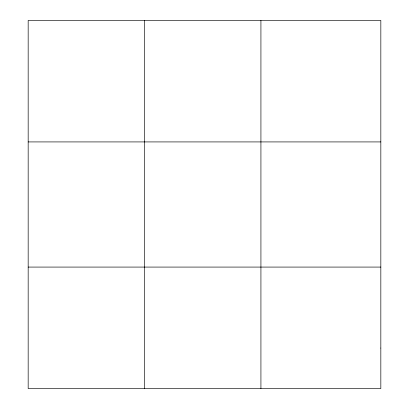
<?xml version="1.0" encoding="UTF-8"?>
<svg xmlns="http://www.w3.org/2000/svg" width="409" height="409" viewBox="0 0 409 409"><rect width="100%" height="100%" fill="white"/><g stroke="black" fill="none" stroke-linecap="round" stroke-linejoin="round"><path stroke-width="0.61" d="M144.546 20.45L144.546 388.55M260.927 20.45L260.927 388.55M28.17 141.923L380.83 141.923M28.17 267.077L380.83 267.077M380.83 348.059L380.83 388.55L28.17 388.55L28.17 20.45L380.83 20.45L380.83 348.059"/></g></svg>
